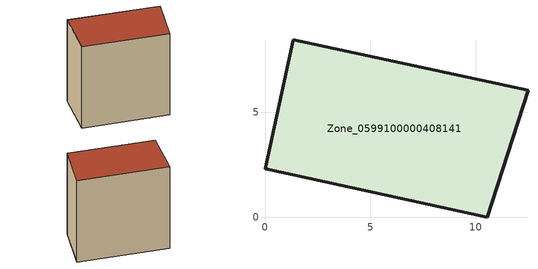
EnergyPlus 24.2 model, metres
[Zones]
Zone_0599100000408141
 floor ground (C_G): 12.48,6.03 10.55,0 0,2.32 1.35,8.44 z0
 wall outside (C_F): 10.55,0 12.48,6.03 1.35,8.44 0,2.32 10.55,0 z0:11.23
 roof outside (C_R): 1.35,8.44 0,2.32 10.55,0 12.48,6.03 z11.23
[BUILDING]
Pand.0599100000408141: North Axis=0; Terrain=City; Loads Convergence Tolerance Value=0.04; Temperature Convergence Tolerance Value=0.4; Solar Distribution=FullExterior; Maximum Number of Warmup Days=25; Minimum Number of Warmup Days=1
[Site:Location]
Rotterdam.The.Hague.AP_ZH_NLD Design_Conditions: Latitude=51.96; Longitude=4.45; Time Zone=1; Elevation=-4.5
[SITE:GROUNDTEMPERATURE:BUILDINGSURFACE]
18, 18, 18, 18, 18, 18, 18, 18, 18, 18, 18, 18
[MATERIAL] Thermal Absorptance=0.9; Solar Absorptance=0.7; Visible Absorptance=0.7
Name | Roughness | Thickness | Conductivity | Density | Specific Heat
G.TC.1992-2005 | MediumSmooth | 0.15 | 0.06 | 540 | 1210
F.TC.1992-2005 | Rough | 0.3 | 0.12 | 1920 | 840
R.TC.1992-2005 | MediumRough | 0.2 | 0.08 | 1500 | 1000
[CONSTRUCTION]
C_G: G.TC.1992-2005
C_F: F.TC.1992-2005
C_R: R.TC.1992-2005
[ZONE]
Zone_0599100000408141: Type=1; Multiplier=1; Ceiling Height=Autocalculate; Volume=Autocalculate; Floor Area=autocalculate; Part of Total Floor Area=Yes
[ZONEINFILTRATION:DESIGNFLOWRATE]
Infil_Zone_0599100000408141: Zone or ZoneList or Space or SpaceList=Zone_0599100000408141; Schedule=AlwaysOn; Design Flow Rate Calculation Method=Flow/Area; Flow Rate per Floor Area=0.0015; Constant Term Coefficient=1; Temperature Term Coefficient=0; Velocity Term Coefficient=0; Velocity Squared Term Coefficient=0
[HVACTEMPLATE:ZONE:IDEALLOADSAIRSYSTEM]
Zone_0599100000408141: Maximum Heating Supply Air Temperature=50; Minimum Cooling Supply Air Temperature=13; Maximum Heating Supply Air Humidity Ratio=0.0156; Minimum Cooling Supply Air Humidity Ratio=0.0077; Heating Limit=NoLimit; Cooling Limit=NoLimit; Dehumidification Control Type=ConstantSensibleHeatRatio; Cooling Sensible Heat Ratio=0.7; Dehumidification Setpoint=60; Humidification Control Type=None; Humidification Setpoint=30; Outdoor Air Method=None; Outdoor Air Flow Rate per Person=0.00944; Outdoor Air Flow Rate per Zone Floor Area=0; Outdoor Air Flow Rate per Zone=0; Demand Controlled Ventilation Type=None; Outdoor Air Economizer Type=NoEconomizer; Heat Recovery Type=None; Sensible Heat Recovery Effectiveness=0.7; Latent Heat Recovery Effectiveness=0.65
[ZONECONTROL:THERMOSTAT]
ThermostatControl_Zone_0599100000408141: Zone or ZoneList=Zone_0599100000408141; Control Type Schedule=DualSetpointControlType; Control 1=Thermostat_Zone_0599100000408141; Temperature Difference Between Cutout And Setpoint=0
[THERMOSTATSETPOINT:DUALSETPOINT]
Thermostat_Zone_0599100000408141: Heating Setpoint Temperature Schedule=HeatingSetpoint_Zone_0599100000408141; Cooling Setpoint Temperature Schedule=CoolingSetpoint_Zone_0599100000408141
[SCHEDULE:COMPACT]
HeatingSetpoint_Zone_0599100000408141: Through: 12/31, For: AllDays, Until: 24:00, 21
CoolingSetpoint_Zone_0599100000408141: Through: 12/31, For: AllDays, Until: 24:00, 24
DualSetpointControlType: Through: 12/31, For: AllDays, Until: 24:00, 4
AlwaysOn: Through: 12/31, For: AllDays, Until: 24:00, 1
